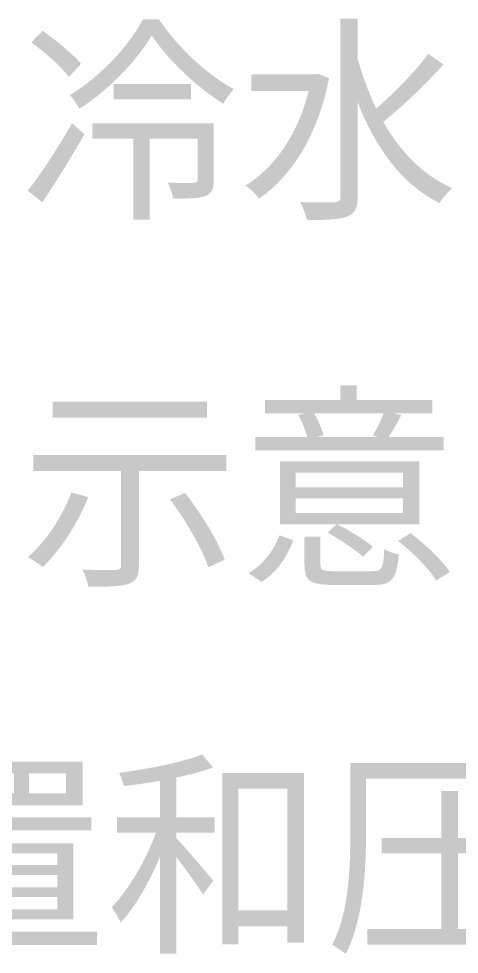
# Model space of a CAD drawing. Header units: millimetres. Extents: x -4600 to 229000, y -4300 to 19460.
# Drawn here: x 220777 to 221353, y 14412 to 15635 of the extents above; entities that cross this region are included whole.
import ezdxf

# ---------------------------------------------------------------- set-up
doc = ezdxf.new("R2010")
doc.units = ezdxf.units.MM
doc.header["$LTSCALE"] = 100
doc.layers.add('R2-LEGEND', color=7, linetype='Continuous', lineweight=18)

# ---------------------------------------------------------------- blocks, each defined once
blk = doc.blocks.new('A06_SHEET')
at = {"layer": 'R2-LEGEND'}
h = blk.add_hatch(color=256, dxfattribs=at)
edge = h.paths.add_edge_path()
edge.add_spline(control_points=[(20950.6, 15613), (20971.5, 15581.5), (21009.9, 15545.1), (21044, 15523.9)], knot_values=[0, 0, 0, 0, 1, 1, 1, 1], degree=3, periodic=0)
edge.add_spline(control_points=[(21044, 15523.9), (21047.7, 15530.2), (21052.9, 15538), (21057.8, 15543.1)], knot_values=[0, 0, 0, 0, 1, 1, 1, 1], degree=3, periodic=0)
edge.add_spline(control_points=[(21057.8, 15543.1), (21022.5, 15562.3), (20983.9, 15598.1), (20960.1, 15634.2)], knot_values=[0, 0, 0, 0, 1, 1, 1, 1], degree=3, periodic=0)
edge.add_line((20960.1, 15634.2), (20938.9, 15634.2))
edge.add_spline(control_points=[(20938.9, 15634.2), (20921.4, 15600.4), (20883.3, 15558.9), (20843.5, 15535.4)], knot_values=[0, 0, 0, 0, 1, 1, 1, 1], degree=3, periodic=0)
edge.add_spline(control_points=[(20843.5, 15535.4), (20847.8, 15530.5), (20853.2, 15522.5), (20855.8, 15517.3)], knot_values=[0, 0, 0, 0, 1, 1, 1, 1], degree=3, periodic=0)
edge.add_spline(control_points=[(20855.8, 15517.3), (20895.6, 15542.3), (20931.4, 15581.2), (20950.6, 15613)], knot_values=[0, 0, 0, 0, 1, 1, 1, 1], degree=3, periodic=0)
h.paths.add_polyline_path([(20900.8, 15549.7), (20900.8, 15529.7), (21001.9, 15529.7), (21001.9, 15549.7), (20900.8, 15549.7)], flags=0)
h = blk.add_hatch(color=256, dxfattribs=at)
edge = h.paths.add_edge_path()
edge.add_spline(control_points=[(21312.2, 15589.2), (21295.3, 15566.3), (21267.5, 15537.7), (21244, 15517.6)], knot_values=[0, 0, 0, 0, 1, 1, 1, 1], degree=3, periodic=0)
edge.add_spline(control_points=[(21244, 15517.6), (21234.3, 15538), (21226.2, 15560), (21219.9, 15582.7)], knot_values=[0, 0, 0, 0, 1, 1, 1, 1], degree=3, periodic=0)
edge.add_line((21219.9, 15582.7), (21219.9, 15635.1))
edge.add_line((21219.9, 15635.1), (21197.3, 15635.1))
edge.add_line((21197.3, 15635.1), (21197.3, 15402.4))
edge.add_spline(control_points=[(21197.3, 15402.4), (21197.3, 15397), (21195.3, 15395.3), (21189.6, 15395), (21183.8, 15394.7), (21165.5, 15394.7), (21144.6, 15395.3)], knot_values=[0, 0, 0, 0, 1, 1, 1, 2, 2, 2, 2], degree=3, periodic=0)
edge.add_spline(control_points=[(21144.6, 15395.3), (21148, 15389), (21152.3, 15378.1), (21153.5, 15371.8)], knot_values=[0, 0, 0, 0, 1, 1, 1, 1], degree=3, periodic=0)
edge.add_spline(control_points=[(21153.5, 15371.8), (21180.1, 15371.8), (21196.4, 15372.7), (21206.2, 15376.4)], knot_values=[0, 0, 0, 0, 1, 1, 1, 1], degree=3, periodic=0)
edge.add_spline(control_points=[(21206.2, 15376.4), (21215.9, 15380.4), (21219.9, 15387.3), (21219.9, 15402.4)], knot_values=[0, 0, 0, 0, 1, 1, 1, 1], degree=3, periodic=0)
edge.add_line((21219.9, 15402.4), (21219.9, 15525.9))
edge.add_spline(control_points=[(21219.9, 15525.9), (21242.9, 15466.9), (21277.2, 15418.5), (21326.8, 15394.1)], knot_values=[0, 0, 0, 0, 1, 1, 1, 1], degree=3, periodic=0)
edge.add_spline(control_points=[(21326.8, 15394.1), (21330.8, 15400.4), (21338, 15409.3), (21343.4, 15413.6)], knot_values=[0, 0, 0, 0, 1, 1, 1, 1], degree=3, periodic=0)
edge.add_spline(control_points=[(21343.4, 15413.6), (21305.3, 15430.2), (21275.5, 15461.5), (21253.2, 15500.1)], knot_values=[0, 0, 0, 0, 1, 1, 1, 1], degree=3, periodic=0)
edge.add_spline(control_points=[(21253.2, 15500.1), (21278.1, 15519.9), (21309, 15550), (21332, 15575.2)], knot_values=[0, 0, 0, 0, 1, 1, 1, 1], degree=3, periodic=0)
edge.add_line((21332, 15575.2), (21312.2, 15589.2))
h = blk.add_hatch(color=256, dxfattribs=at)
edge = h.paths.add_edge_path()
edge.add_spline(control_points=[(20793.1, 15604.1), (20811.1, 15591.2), (20832.6, 15571.8), (20842.3, 15558.9)], knot_values=[0, 0, 0, 0, 1, 1, 1, 1], degree=3, periodic=0)
edge.add_line((20842.3, 15558.9), (20858.1, 15576.1))
edge.add_spline(control_points=[(20858.1, 15576.1), (20847.8, 15588.7), (20825.7, 15606.7), (20807.7, 15619.3)], knot_values=[0, 0, 0, 0, 1, 1, 1, 1], degree=3, periodic=0)
edge.add_line((20807.7, 15619.3), (20793.1, 15604.1))
h = blk.add_hatch(color=256, dxfattribs=at)
edge = h.paths.add_edge_path()
edge.add_line((21080.7, 15562.3), (21080.7, 15540.5))
edge.add_line((21080.7, 15540.5), (21155.8, 15540.5))
edge.add_spline(control_points=[(21155.8, 15540.5), (21141.4, 15483.2), (21111.1, 15440.3), (21073.2, 15416.8)], knot_values=[0, 0, 0, 0, 1, 1, 1, 1], degree=3, periodic=0)
edge.add_spline(control_points=[(21073.2, 15416.8), (21078.7, 15413.6), (21087, 15405), (21090.7, 15399.9)], knot_values=[0, 0, 0, 0, 1, 1, 1, 1], degree=3, periodic=0)
edge.add_spline(control_points=[(21090.7, 15399.9), (21132.8, 15428.2), (21167.8, 15482.1), (21182.4, 15557.4)], knot_values=[0, 0, 0, 0, 1, 1, 1, 1], degree=3, periodic=0)
edge.add_line((21182.4, 15557.4), (21167.8, 15563.2))
edge.add_line((21167.8, 15563.2), (21163.8, 15562.3))
edge.add_line((21163.8, 15562.3), (21080.7, 15562.3))
h = blk.add_hatch(color=256, dxfattribs=at)
edge = h.paths.add_edge_path()
edge.add_line((20788.5, 15410.2), (20807.4, 15395))
edge.add_spline(control_points=[(20807.4, 15395), (20824.9, 15421.1), (20846.1, 15454.9), (20862.4, 15484.1)], knot_values=[0, 0, 0, 0, 1, 1, 1, 1], degree=3, periodic=0)
edge.add_line((20862.4, 15484.1), (20846.3, 15498.4))
edge.add_spline(control_points=[(20846.3, 15498.4), (20828.6, 15466.9), (20804.8, 15431.1), (20788.5, 15410.2)], knot_values=[0, 0, 0, 0, 1, 1, 1, 1], degree=3, periodic=0)
h = blk.add_hatch(color=256, dxfattribs=at)
edge = h.paths.add_edge_path()
edge.add_line((20873, 15498.4), (20873, 15478.1))
edge.add_line((20873, 15478.1), (20926.6, 15478.1))
edge.add_line((20926.6, 15478.1), (20926.6, 15372.4))
edge.add_line((20926.6, 15372.4), (20948, 15372.4))
edge.add_line((20948, 15372.4), (20948, 15478.1))
edge.add_line((20948, 15478.1), (21010.5, 15478.1))
edge.add_line((21010.5, 15478.1), (21010.5, 15424.8))
edge.add_spline(control_points=[(21010.5, 15424.8), (21010.5, 15421.6), (21009.6, 15420.8), (21005.3, 15420.5), (21001.1, 15420.2), (20987.9, 15420.2), (20971.5, 15420.8)], knot_values=[0, 0, 0, 0, 1, 1, 1, 2, 2, 2, 2], degree=3, periodic=0)
edge.add_spline(control_points=[(20971.5, 15420.8), (20974.7, 15414.5), (20977.6, 15406.2), (20978.1, 15399.9)], knot_values=[0, 0, 0, 0, 1, 1, 1, 1], degree=3, periodic=0)
edge.add_spline(control_points=[(20978.1, 15399.9), (20998.8, 15399.9), (21012.5, 15399.9), (21021.1, 15403.3)], knot_values=[0, 0, 0, 0, 1, 1, 1, 1], degree=3, periodic=0)
edge.add_spline(control_points=[(21021.1, 15403.3), (21029.7, 15407), (21031.7, 15413.3), (21031.7, 15424.5)], knot_values=[0, 0, 0, 0, 1, 1, 1, 1], degree=3, periodic=0)
edge.add_line((21031.7, 15424.5), (21031.7, 15498.4))
edge.add_line((21031.7, 15498.4), (20873, 15498.4))
h = blk.add_hatch(color=256, dxfattribs=at)
edge = h.paths.add_edge_path()
edge.add_line((21317.3, 15136.7), (21218.5, 15136.7))
edge.add_line((21218.5, 15136.7), (21218.5, 15155.7))
edge.add_line((21218.5, 15155.7), (21197, 15155.7))
edge.add_line((21197, 15155.7), (21197, 15136.7))
edge.add_line((21197, 15136.7), (21098.7, 15136.7))
edge.add_line((21098.7, 15136.7), (21098.7, 15119))
edge.add_line((21098.7, 15119), (21150.6, 15119))
edge.add_line((21150.6, 15119), (21142, 15117))
edge.add_spline(control_points=[(21142, 15117), (21147.2, 15108.4), (21151.7, 15096.9), (21153.8, 15088.3)], knot_values=[0, 0, 0, 0, 1, 1, 1, 1], degree=3, periodic=0)
edge.add_line((21153.8, 15088.3), (21085.9, 15088.3))
edge.add_line((21085.9, 15088.3), (21085.9, 15070.9))
edge.add_line((21085.9, 15070.9), (21332.2, 15070.9))
edge.add_line((21332.2, 15070.9), (21332.2, 15088.3))
edge.add_line((21332.2, 15088.3), (21260.6, 15088.3))
edge.add_spline(control_points=[(21260.6, 15088.3), (21265.5, 15096.4), (21271.5, 15106.4), (21276.9, 15116.7)], knot_values=[0, 0, 0, 0, 1, 1, 1, 1], degree=3, periodic=0)
edge.add_line((21276.9, 15116.7), (21267.2, 15119))
edge.add_line((21267.2, 15119), (21317.3, 15119))
edge.add_line((21317.3, 15119), (21317.3, 15136.7))
edge = h.paths.add_edge_path(flags=0)
edge.add_line((21246.3, 15088.3), (21166.6, 15088.3))
edge.add_line((21166.6, 15088.3), (21175.2, 15090.6))
edge.add_spline(control_points=[(21175.2, 15090.6), (21173.2, 15098.4), (21168.4, 15109.5), (21162.9, 15119)], knot_values=[0, 0, 0, 0, 1, 1, 1, 1], degree=3, periodic=0)
edge.add_line((21162.9, 15119), (21253.7, 15119))
edge.add_spline(control_points=[(21253.7, 15119), (21250.3, 15109.8), (21244.3, 15098.1), (21239.7, 15090)], knot_values=[0, 0, 0, 0, 1, 1, 1, 1], degree=3, periodic=0)
edge.add_line((21239.7, 15090), (21246.3, 15088.3))
blk.add_hatch(color=256, dxfattribs=at).paths.add_polyline_path([(20821.1, 15134.5), (20821.1, 15113.3), (21022.8, 15113.3), (21022.8, 15134.5), (20821.1, 15134.5)])
h = blk.add_hatch(color=256, dxfattribs=at)
edge = h.paths.add_edge_path()
edge.add_line((20795.6, 15064.8), (20795.6, 15043.6))
edge.add_line((20795.6, 15043.6), (20910.5, 15043.6))
edge.add_line((20910.5, 15043.6), (20910.5, 14920.4))
edge.add_spline(control_points=[(20910.5, 14920.4), (20910.5, 14915.9), (20908.8, 14914.7), (20903.6, 14914.4), (20898.2, 14914.1), (20879.3, 14914.1), (20859.8, 14915)], knot_values=[0, 0, 0, 0, 1, 1, 1, 2, 2, 2, 2], degree=3, periodic=0)
edge.add_spline(control_points=[(20859.8, 14915), (20863.2, 14908.4), (20866.7, 14899), (20867.5, 14892.4)], knot_values=[0, 0, 0, 0, 1, 1, 1, 1], degree=3, periodic=0)
edge.add_spline(control_points=[(20867.5, 14892.4), (20893, 14892.4), (20909.9, 14892.7), (20920, 14896.1)], knot_values=[0, 0, 0, 0, 1, 1, 1, 1], degree=3, periodic=0)
edge.add_spline(control_points=[(20920, 14896.1), (20930.3, 14899.8), (20933.7, 14906.1), (20933.7, 14920.2)], knot_values=[0, 0, 0, 0, 1, 1, 1, 1], degree=3, periodic=0)
edge.add_line((20933.7, 14920.2), (20933.7, 15043.6))
edge.add_line((20933.7, 15043.6), (21048, 15043.6))
edge.add_line((21048, 15043.6), (21048, 15064.8))
edge.add_line((21048, 15064.8), (20795.6, 15064.8))
edge = h.paths.add_edge_path(flags=0)
edge.add_spline(control_points=[(20845.5, 15015.6), (20833.2, 14983.2), (20812, 14951.4), (20788.5, 14931)], knot_values=[0, 0, 0, 0, 1, 1, 1, 1], degree=3, periodic=0)
edge.add_spline(control_points=[(20788.5, 14931), (20793.9, 14928.2), (20803.7, 14921.9), (20808.2, 14918.2)], knot_values=[0, 0, 0, 0, 1, 1, 1, 1], degree=3, periodic=0)
edge.add_spline(control_points=[(20808.2, 14918.2), (20830.9, 14940.2), (20853.5, 14974.3), (20867.5, 15009.5)], knot_values=[0, 0, 0, 0, 1, 1, 1, 1], degree=3, periodic=0)
edge.add_line((20867.5, 15009.5), (20845.5, 15015.6))
edge = h.paths.add_edge_path(flags=0)
edge.add_spline(control_points=[(20974.4, 15006.7), (20995, 14979.2), (21016.8, 14941.9), (21024.5, 14917.9)], knot_values=[0, 0, 0, 0, 1, 1, 1, 1], degree=3, periodic=0)
edge.add_line((21024.5, 14917.9), (21046, 14927.6))
edge.add_spline(control_points=[(21046, 14927.6), (21037.4, 14952), (21015.1, 14988.1), (20994.2, 15015)], knot_values=[0, 0, 0, 0, 1, 1, 1, 1], degree=3, periodic=0)
edge.add_line((20994.2, 15015), (20974.4, 15006.7))
h = blk.add_hatch(color=256, dxfattribs=at)
edge = h.paths.add_edge_path()
edge.add_line((21300.4, 15056.2), (21118.2, 15056.2))
edge.add_line((21118.2, 15056.2), (21118.2, 14974))
edge.add_line((21118.2, 14974), (21192.1, 14974))
edge.add_line((21192.1, 14974), (21180.7, 14963.1))
edge.add_spline(control_points=[(21180.7, 14963.1), (21197, 14954), (21217.1, 14940.5), (21227.1, 14931.6)], knot_values=[0, 0, 0, 0, 1, 1, 1, 1], degree=3, periodic=0)
edge.add_line((21227.1, 14931.6), (21239.7, 14944.5))
edge.add_spline(control_points=[(21239.7, 14944.5), (21229.4, 14953.4), (21209.3, 14966), (21193, 14974)], knot_values=[0, 0, 0, 0, 1, 1, 1, 1], degree=3, periodic=0)
edge.add_line((21193, 14974), (21300.4, 14974))
edge.add_line((21300.4, 14974), (21300.4, 15056.2))
h.paths.add_polyline_path([(21138.6, 15022.4), (21138.6, 15041.6), (21279.2, 15041.6), (21279.2, 15022.4), (21138.6, 15022.4)], flags=0)
h.paths.add_polyline_path([(21138.6, 14988.9), (21138.6, 15008.1), (21279.2, 15008.1), (21279.2, 14988.9), (21138.6, 14988.9)], flags=0)
h = blk.add_hatch(color=256, dxfattribs=at)
edge = h.paths.add_edge_path()
edge.add_line((21289, 14962.3), (21272.4, 14952.2))
edge.add_spline(control_points=[(21272.4, 14952.2), (21291.8, 14937.6), (21313.3, 14915.9), (21322.5, 14900.4)], knot_values=[0, 0, 0, 0, 1, 1, 1, 1], degree=3, periodic=0)
edge.add_line((21322.5, 14900.4), (21340.3, 14911.6))
edge.add_spline(control_points=[(21340.3, 14911.6), (21330.2, 14927), (21308.2, 14947.9), (21289, 14962.3)], knot_values=[0, 0, 0, 0, 1, 1, 1, 1], degree=3, periodic=0)
h = blk.add_hatch(color=256, dxfattribs=at)
edge = h.paths.add_edge_path()
edge.add_line((21135.7, 14953.1), (21117.7, 14959.7))
edge.add_spline(control_points=[(21117.7, 14959.7), (21110.5, 14940.8), (21097, 14921.3), (21077, 14910.1)], knot_values=[0, 0, 0, 0, 1, 1, 1, 1], degree=3, periodic=0)
edge.add_line((21077, 14910.1), (21093.9, 14898.7))
edge.add_spline(control_points=[(21093.9, 14898.7), (21115.1, 14911.3), (21127.4, 14932.2), (21135.7, 14953.1)], knot_values=[0, 0, 0, 0, 1, 1, 1, 1], degree=3, periodic=0)
h = blk.add_hatch(color=256, dxfattribs=at)
edge = h.paths.add_edge_path()
edge.add_line((21171.2, 14920.7), (21171.2, 14957.7))
edge.add_line((21171.2, 14957.7), (21150.3, 14957.7))
edge.add_line((21150.3, 14957.7), (21150.3, 14920.7))
edge.add_spline(control_points=[(21150.3, 14920.7), (21150.3, 14900.1), (21157.8, 14894.7), (21187, 14894.7), (21193, 14894.7), (21234.8, 14894.7), (21241.1, 14894.7), (21264.6, 14894.7), (21270.9, 14902.1), (21273.5, 14934.5)], knot_values=[0, 0, 0, 0, 1, 1, 1, 2, 2, 2, 3, 3, 3, 3], degree=3, periodic=0)
edge.add_spline(control_points=[(21273.5, 14934.5), (21267.8, 14935.6), (21259.5, 14938.5), (21254.6, 14941.6)], knot_values=[0, 0, 0, 0, 1, 1, 1, 1], degree=3, periodic=0)
edge.add_spline(control_points=[(21254.6, 14941.6), (21253.5, 14916.1), (21251.4, 14912.7), (21239.4, 14912.7), (21230, 14912.7), (21195.3, 14912.7), (21188.7, 14912.7), (21173.8, 14912.7), (21171.2, 14913.9), (21171.2, 14920.7)], knot_values=[0, 0, 0, 0, 1, 1, 1, 2, 2, 2, 3, 3, 3, 3], degree=3, periodic=0)
h = blk.add_hatch(color=256, dxfattribs=at)
edge = h.paths.add_edge_path()
edge.add_spline(control_points=[(21016.5, 14673.1), (20991.3, 14662.8), (20946, 14654.2), (20907.9, 14649)], knot_values=[0, 0, 0, 0, 1, 1, 1, 1], degree=3, periodic=0)
edge.add_spline(control_points=[(20907.9, 14649), (20910.2, 14644.1), (20913.1, 14636.7), (20914, 14631.8)], knot_values=[0, 0, 0, 0, 1, 1, 1, 1], degree=3, periodic=0)
edge.add_spline(control_points=[(20914, 14631.8), (20929.1, 14633.5), (20945.5, 14635.8), (20961.5, 14638.7)], knot_values=[0, 0, 0, 0, 1, 1, 1, 1], degree=3, periodic=0)
edge.add_line((20961.5, 14638.7), (20961.5, 14590.9))
edge.add_line((20961.5, 14590.9), (20905.1, 14590.9))
edge.add_line((20905.1, 14590.9), (20905.1, 14570.8))
edge.add_line((20905.1, 14570.8), (20956.1, 14570.8))
edge.add_spline(control_points=[(20956.1, 14570.8), (20942.9, 14534.7), (20920, 14495.5), (20898.2, 14473.4)], knot_values=[0, 0, 0, 0, 1, 1, 1, 1], degree=3, periodic=0)
edge.add_spline(control_points=[(20898.2, 14473.4), (20901.9, 14467.9), (20907.4, 14459.6), (20909.9, 14453.3)], knot_values=[0, 0, 0, 0, 1, 1, 1, 1], degree=3, periodic=0)
edge.add_spline(control_points=[(20909.9, 14453.3), (20928.6, 14473.1), (20947.5, 14506.1), (20961.5, 14539.9)], knot_values=[0, 0, 0, 0, 1, 1, 1, 1], degree=3, periodic=0)
edge.add_line((20961.5, 14539.9), (20961.5, 14412.7))
edge.add_line((20961.5, 14412.7), (20982.7, 14412.7))
edge.add_line((20982.7, 14412.7), (20982.7, 14539))
edge.add_spline(control_points=[(20982.7, 14539), (20995, 14522.7), (21011.1, 14500.9), (21017.7, 14490)], knot_values=[0, 0, 0, 0, 1, 1, 1, 1], degree=3, periodic=0)
edge.add_line((21017.7, 14490), (21030.8, 14507.8))
edge.add_spline(control_points=[(21030.8, 14507.8), (21024, 14516.7), (20993.3, 14552.7), (20982.7, 14563.6)], knot_values=[0, 0, 0, 0, 1, 1, 1, 1], degree=3, periodic=0)
edge.add_line((20982.7, 14563.6), (20982.7, 14570.8))
edge.add_line((20982.7, 14570.8), (21032.9, 14570.8))
edge.add_line((21032.9, 14570.8), (21032.9, 14590.9))
edge.add_line((21032.9, 14590.9), (20982.7, 14590.9))
edge.add_line((20982.7, 14590.9), (20982.7, 14643))
edge.add_spline(control_points=[(20982.7, 14643), (21000.8, 14646.7), (21017.4, 14651), (21030.8, 14656.2)], knot_values=[0, 0, 0, 0, 1, 1, 1, 1], degree=3, periodic=0)
edge.add_line((21030.8, 14656.2), (21016.5, 14673.1))
h = blk.add_hatch(color=256, dxfattribs=at)
h.paths.add_polyline_path([(20690.2, 14557), (20690.2, 14457.3), (20847.8, 14457.3), (20847.8, 14557), (20754.1, 14557), (20757.2, 14573.9), (20871.6, 14573.9), (20871.6, 14590.9), (20760.1, 14590.9), (20762.4, 14606.6), (20860.1, 14606.6), (20860.1, 14663.6), (20637.2, 14663.6), (20637.2, 14606.6), (20740.6, 14606.6), (20738.6, 14590.9), (20623.7, 14590.9), (20623.7, 14573.9), (20736, 14573.9), (20733.2, 14557), (20690.2, 14557)])
h.paths.add_polyline_path([(20639.5, 14552.7), (20639.5, 14411.8), (20661.3, 14411.8), (20661.3, 14424.1), (20879, 14424.1), (20879, 14441.3), (20661.3, 14441.3), (20661.3, 14552.7), (20639.5, 14552.7)], flags=0)
h.paths.add_polyline_path([(20710.5, 14486.6), (20827.1, 14486.6), (20827.1, 14470.5), (20710.5, 14470.5), (20710.5, 14486.6)], flags=0)
h.paths.add_polyline_path([(20710.5, 14515.5), (20827.1, 14515.5), (20827.1, 14499.5), (20710.5, 14499.5), (20710.5, 14515.5)], flags=0)
h.paths.add_polyline_path([(20710.5, 14543.9), (20827.1, 14543.9), (20827.1, 14528.4), (20710.5, 14528.4), (20710.5, 14543.9)], flags=0)
h.paths.add_polyline_path([(20790.2, 14648.2), (20838.6, 14648.2), (20838.6, 14622.4), (20790.2, 14622.4), (20790.2, 14648.2)], flags=0)
h.paths.add_polyline_path([(20723.2, 14648.2), (20770.4, 14648.2), (20770.4, 14622.4), (20723.2, 14622.4), (20723.2, 14648.2)], flags=0)
h.paths.add_polyline_path([(20657.8, 14648.2), (20703.4, 14648.2), (20703.4, 14622.4), (20657.8, 14622.4), (20657.8, 14648.2)], flags=0)
h = blk.add_hatch(color=256, dxfattribs=at)
edge = h.paths.add_edge_path()
edge.add_line((21210.2, 14661.9), (21210.2, 14569.4))
edge.add_spline(control_points=[(21210.2, 14569.4), (21210.2, 14525.8), (21208.5, 14466.2), (21186.4, 14423.8)], knot_values=[0, 0, 0, 0, 1, 1, 1, 1], degree=3, periodic=0)
edge.add_spline(control_points=[(21186.4, 14423.8), (21191.3, 14421.8), (21200.5, 14415.5), (21204.2, 14412.1)], knot_values=[0, 0, 0, 0, 1, 1, 1, 1], degree=3, periodic=0)
edge.add_spline(control_points=[(21204.2, 14412.1), (21227.4, 14456.5), (21230.8, 14523.5), (21230.8, 14569.4)], knot_values=[0, 0, 0, 0, 1, 1, 1, 1], degree=3, periodic=0)
edge.add_line((21230.8, 14569.4), (21230.8, 14641.3))
edge.add_line((21230.8, 14641.3), (21451.1, 14641.3))
edge.add_line((21451.1, 14641.3), (21451.1, 14661.9))
edge.add_line((21451.1, 14661.9), (21210.2, 14661.9))
h.paths.add_polyline_path([(21329.4, 14625.5), (21329.4, 14563.9), (21251.2, 14563.9), (21251.2, 14543.6), (21329.4, 14543.6), (21329.4, 14444.7), (21232.3, 14444.7), (21232.3, 14424.4), (21450, 14424.4), (21450, 14444.7), (21351.1, 14444.7), (21351.1, 14543.6), (21436.2, 14543.6), (21436.2, 14563.9), (21351.1, 14563.9), (21351.1, 14625.5), (21329.4, 14625.5)], flags=0)
edge = h.paths.add_edge_path(flags=0)
edge.add_spline(control_points=[(21373.2, 14512.6), (21388.7, 14499.2), (21405.9, 14480), (21413.6, 14467.4)], knot_values=[0, 0, 0, 0, 1, 1, 1, 1], degree=3, periodic=0)
edge.add_line((21413.6, 14467.4), (21430.2, 14479.7))
edge.add_spline(control_points=[(21430.2, 14479.7), (21421.9, 14492), (21404.7, 14509.8), (21389, 14523)], knot_values=[0, 0, 0, 0, 1, 1, 1, 1], degree=3, periodic=0)
edge.add_line((21389, 14523), (21373.2, 14512.6))
h = blk.add_hatch(color=256, dxfattribs=at)
h.paths.add_polyline_path([(21042.9, 14649), (21042.9, 14425), (21063.8, 14425), (21063.8, 14448.5), (21127.7, 14448.5), (21127.7, 14427), (21149.5, 14427), (21149.5, 14649), (21042.9, 14649)])
h.paths.add_polyline_path([(21063.8, 14469.1), (21063.8, 14628.4), (21127.7, 14628.4), (21127.7, 14469.1), (21063.8, 14469.1)], flags=0)

msp = doc.modelspace()

# ---------------------------------------------------------------- block references
msp.add_blockref('A06_SHEET', (200000, 0))

doc.saveas('drawing.dxf')
